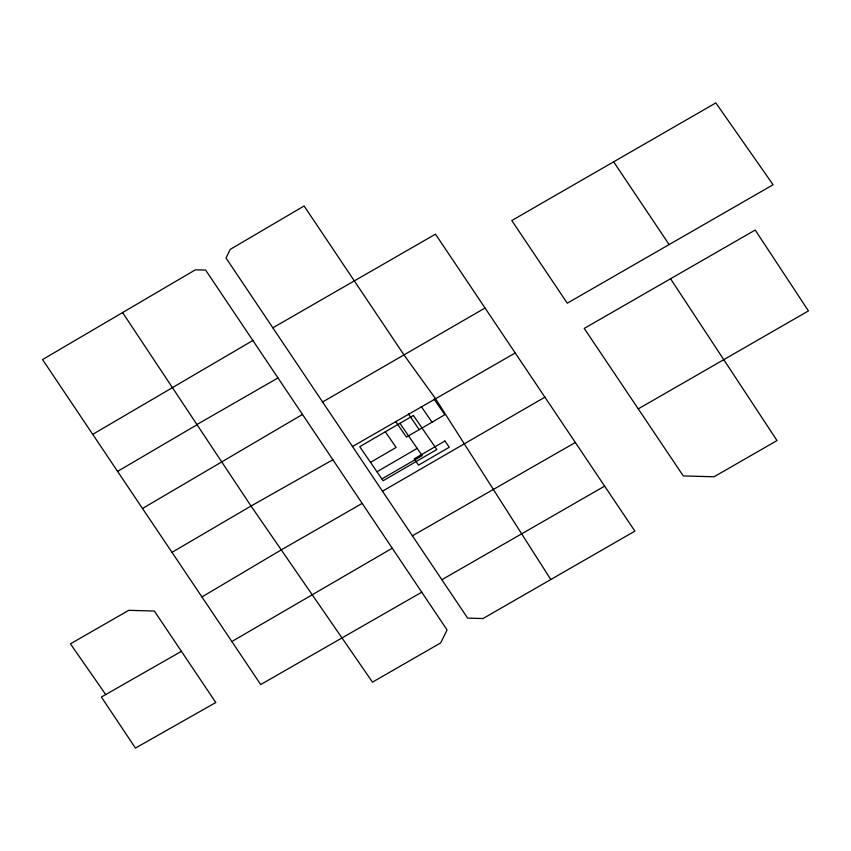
<?xml version="1.0" encoding="UTF-8"?>
<svg xmlns="http://www.w3.org/2000/svg" width="851" height="851" viewBox="0 0 851 851"><rect width="100%" height="100%" fill="white"/><g stroke="black" fill="none" stroke-linecap="round" stroke-linejoin="round"><path stroke-width="1.28" d="M201.921 596.955L280.904 550.086L362.218 503.388M122.587 312.572L251.024 506.026L372.493 682.151L440.648 642.93L447.083 629.953L205.623 270.075L195.347 269.841L42.55 359.569L142.489 508.483L302.509 414.426M92.748 434.329L252.875 340.485M117.566 471.38L197.102 424.723M142.489 508.483L171.987 552.342L251.024 506.026L332.89 459.731M352.495 446.52L515.238 352.963M370.504 462.359L396.109 447.466L385.343 431.797M376.972 471.762L417.16 448.381M392.268 548.214L231.866 641.526L171.987 552.342M485.081 307.998L322.614 401.97M381.897 478.922L422.139 455.625L399.927 423.319M382.493 491.197L544.895 397.172L634.878 531.13L483.028 618.539L467.635 618.134L226.015 258.023L230.227 249.386L304.094 205.985L404.044 355.027L435.308 398.353L550.788 579.531M613.645 161.818L715.84 102.918L773.102 184.752L567.266 303.19L511.781 220.537L613.645 161.818L669.131 244.588M272.863 327.805L435.489 234.163L544.895 397.172M196.932 424.532L278.022 377.929M638.271 408.874L808.45 310.913L755.199 230.047L584.233 328.422L683.289 475.932L714.074 476.773L777.006 440.563L670.545 278.756M441.871 579.722L604.667 486.112M412.427 535.779L575.393 442.477M421.766 592.19L260.693 684.555L231.866 641.526M181.412 651.334L101.375 697.033L135.437 748.082L215.803 702.522L154.371 611.05L128.746 610.327L70.431 643.845L105.705 694.544M434.053 399.087L444.818 414.745L406.416 437.084L395.641 421.426M421.245 406.533L432.021 422.192M408.448 413.98L419.213 429.638M413.416 415.469L359.739 446.69L383.141 480.73L436.818 449.509L413.416 415.469M444.945 440.988L414.214 458.87L418.522 465.135L449.254 447.264L444.945 440.988"/></g></svg>
